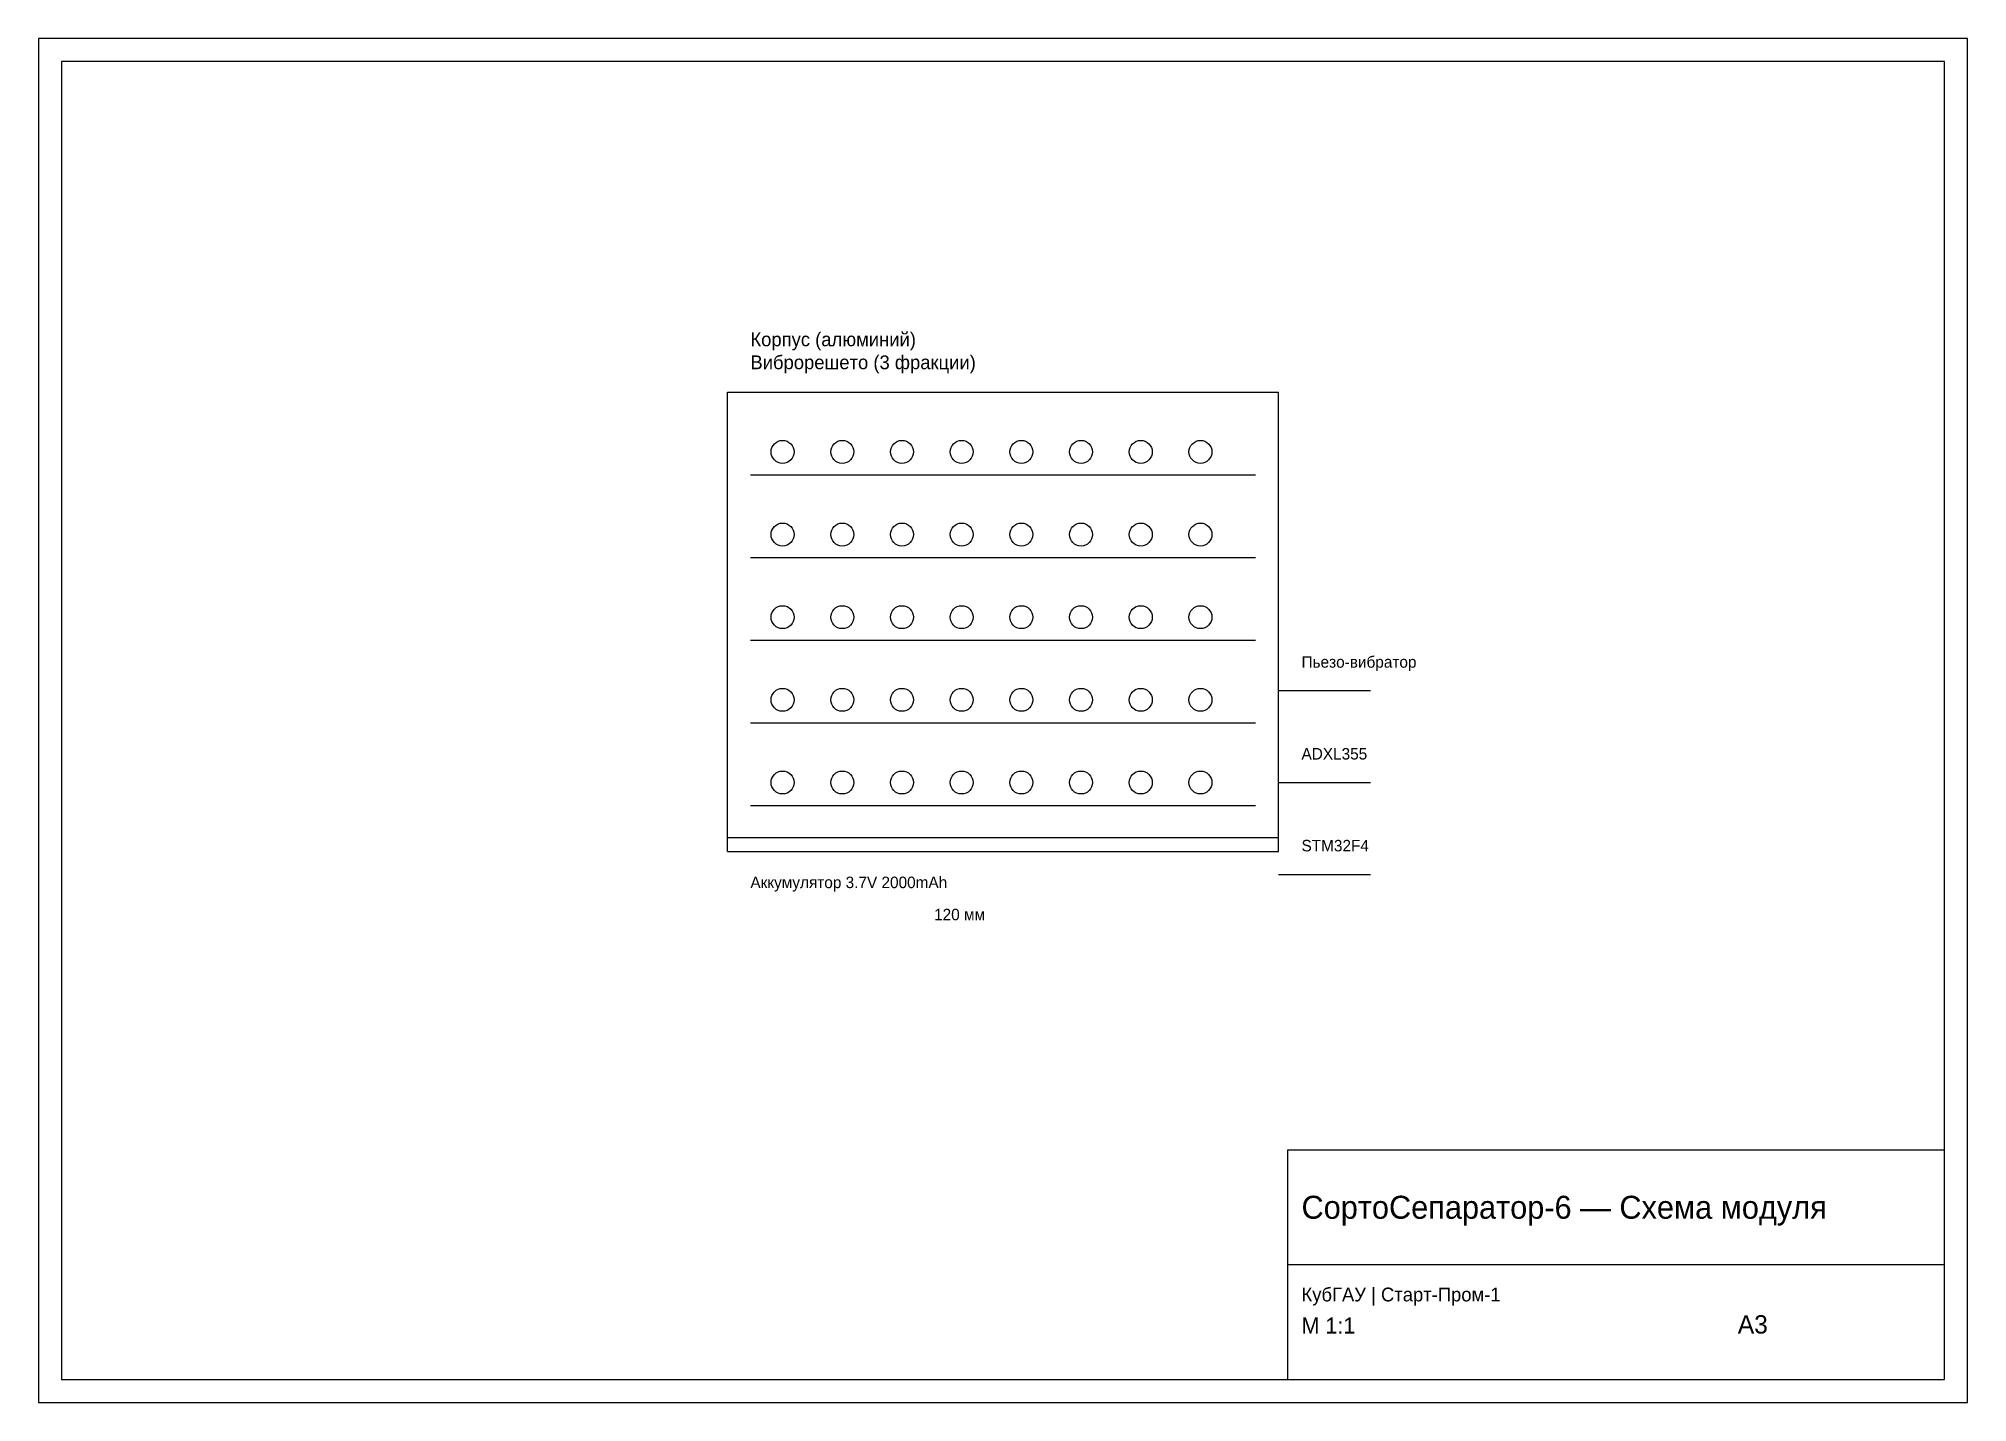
# Model space of a CAD drawing. Header units: metres. Extents: x 0 to 420, y 0 to 297.
import ezdxf

# ---------------------------------------------------------------- set-up
doc = ezdxf.new("R2010")
doc.units = ezdxf.units.M

msp = doc.modelspace()

# ---------------------------------------------------------------- linework, layer by layer
at = {"layer": 'detail'}
for p, q in [((150, 120), (150, 220)), ((150, 220), (270, 220)), ((270, 120), (270, 220)), ((155, 202), (265, 202)), ((155, 184), (265, 184)), ((155, 166), (265, 166)), ((270, 155), (290, 155)), ((155, 148), (265, 148)), ((270, 135), (290, 135)), ((155, 130), (265, 130)), ((150, 120), (270, 120)), ((270, 115), (290, 115))]:
    msp.add_line(p, q, dxfattribs=at)
for centre in [(162, 207), (175, 207), (188, 207), (201, 207), (214, 207), (227, 207), (240, 207), (253, 207), (162, 189), (175, 189), (188, 189), (201, 189), (214, 189), (227, 189), (240, 189), (253, 189), (162, 171), (175, 171), (188, 171), (201, 171), (214, 171), (227, 171), (240, 171), (253, 171), (162, 153), (175, 153), (188, 153), (201, 153), (214, 153), (227, 153), (240, 153), (253, 153), (162, 135), (175, 135), (188, 135), (201, 135), (214, 135), (227, 135), (240, 135), (253, 135)]:
    msp.add_circle(centre, 2.5, dxfattribs=at)
at = {"layer": 'dim'}
for p, q in [((150, 121), (150, 125)), ((150, 123), (270, 123)), ((270, 121), (270, 125))]:
    msp.add_line(p, q, dxfattribs=at)
at = {"layer": 'frame'}
for p, q in [((420, 297), (0, 297)), ((0, 297), (0, 0)), ((420, 0), (420, 297)), ((415, 292), (5, 292)), ((5, 292), (5, 5)), ((415, 5), (415, 292)), ((272, 5), (272, 55)), ((272, 55), (415, 55)), ((272, 30), (415, 30)), ((5, 5), (415, 5)), ((0, 0), (420, 0))]:
    msp.add_line(p, q, dxfattribs=at)

# ---------------------------------------------------------------- texts
at = {"layer": 'text'}
for s, height, p in [('Корпус (алюминий)', 3, (155, 230)), ('Виброрешето (3 фракции)', 3, (155, 225)), ('Пьезо-вибратор', 2.5, (275, 160)), ('ADXL355', 2.5, (275, 140)), ('STM32F4', 2.5, (275, 120)), ('Аккумулятор 3.7V 2000mAh', 2.5, (155, 112)), ('120 мм', 2.5, (195, 105)), ('СортоСепаратор-6 — Схема модуля', 5, (275, 40)), ('КубГАУ | Старт-Пром-1', 3, (275, 22)), ('М 1:1', 3.5, (275, 15)), ('А3', 4, (370, 15))]:
    msp.add_text(s, height=height, dxfattribs=at).set_placement(p)

doc.saveas('drawing.dxf')
